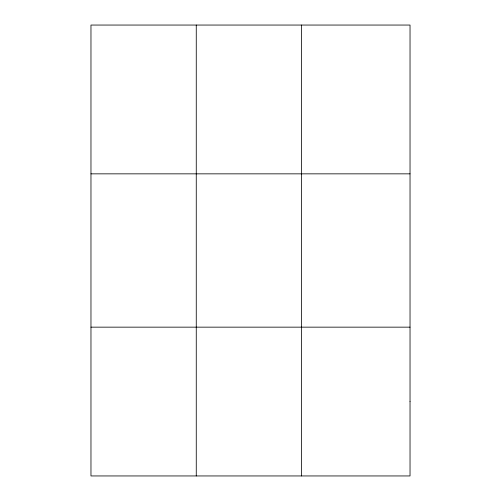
<?xml version="1.0" encoding="UTF-8"?>
<svg xmlns="http://www.w3.org/2000/svg" width="501" height="501" viewBox="0 0 501 501"><rect width="100%" height="100%" fill="white"/><g stroke="black" fill="none" stroke-linecap="round" stroke-linejoin="round"><path stroke-width="0.75" d="M196.26 25.05L196.26 475.95M301.552 25.05L301.552 475.95M90.969 173.847L410.031 173.847M90.969 327.153L410.031 327.153M410.031 401.552L410.031 475.95L90.969 475.95L90.969 25.05L410.031 25.05L410.031 401.552"/></g></svg>
